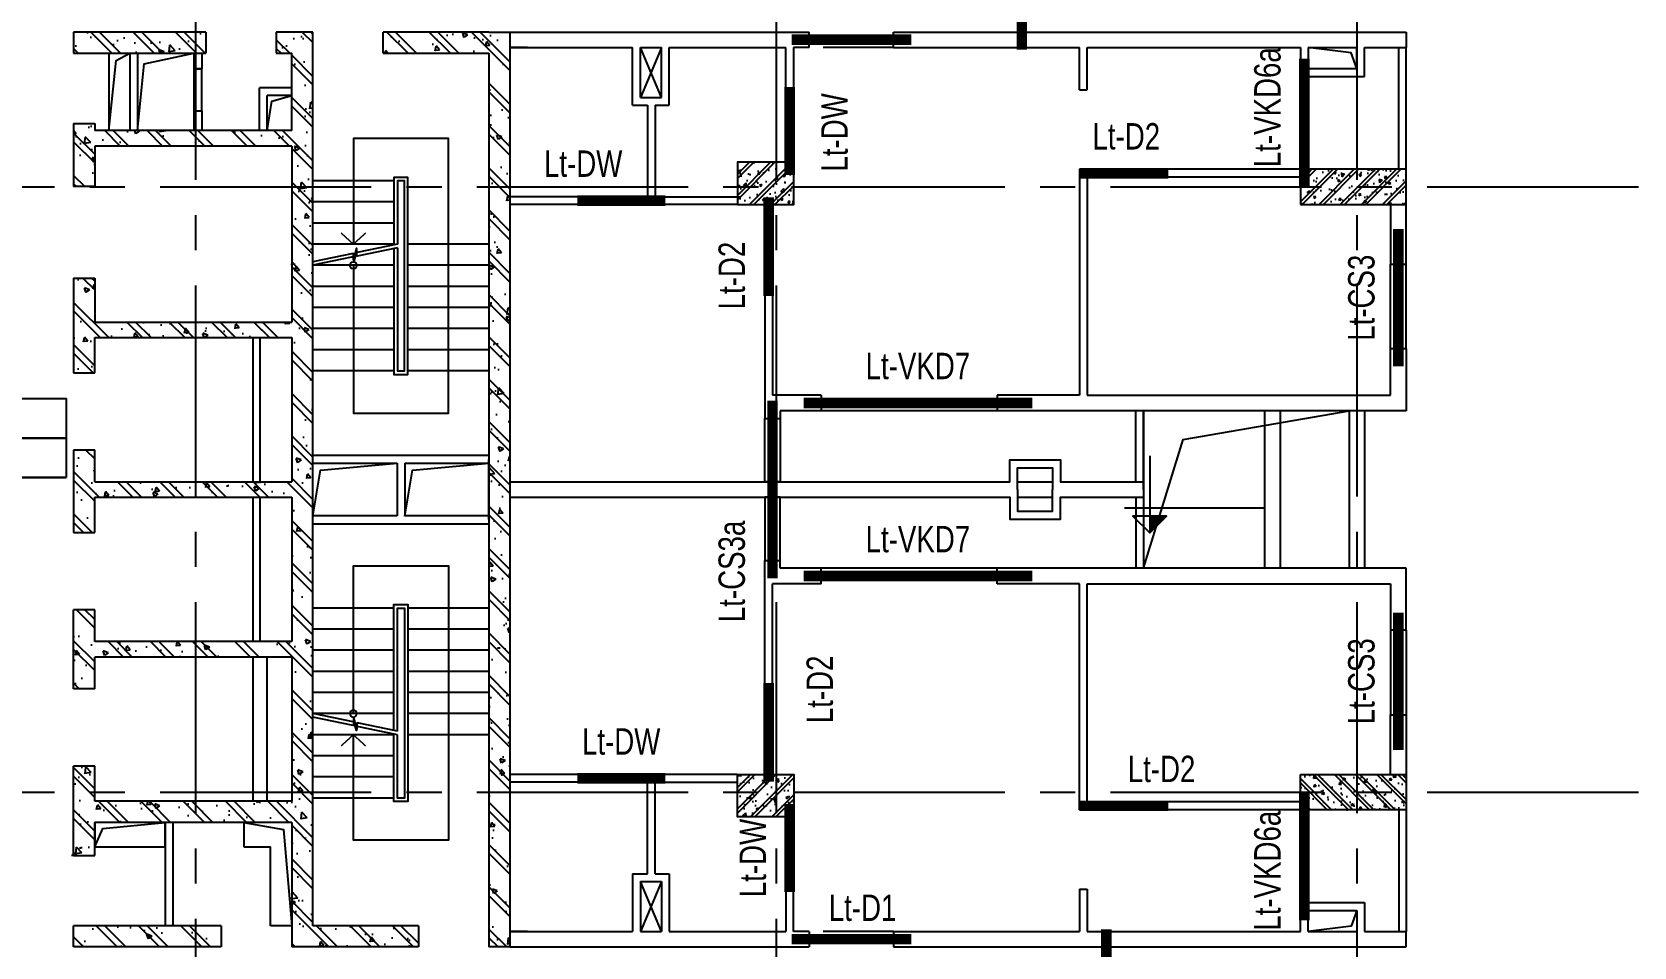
# Model space of a CAD drawing. Header units: millimetres. Extents: x 0 to 132458, y 0 to 365310.
# Drawn here: x 26457 to 49215, y 133147 to 146147 of the extents above; entities that cross this region are included whole.
import ezdxf
from ezdxf.enums import TextEntityAlignment as Align

# ---------------------------------------------------------------- set-up
doc = ezdxf.new("R2010")
doc.units = ezdxf.units.MM
doc.header["$LTSCALE"] = 400
doc.linetypes.add('CENTER2', pattern=[1.125, 0.75, -0.125, 0.125, -0.125])
doc.linetypes.add('HIDDEN', pattern=[0.375, 0.25, -0.125])
doc.layers.get('0').update_dxf_attribs({"lineweight": 5})
for name, color, linetype in [('CDC.01.AXIS', 160, 'CENTER2'), ('CDC.03.BORDER', 3, 'Continuous'), ('CDC.04.HIDDEN', 8, 'HIDDEN'), ('CDC.06.TEXT', 2, 'Continuous'), ('CDC.09.COLUMN', 4, 'Continuous'), ('CDC.10.HATCH', 9, 'Continuous'), ('CDC.11.NOTE', 8, 'Continuous'), ('CDC.12.PILE', 7, 'Continuous'), ('KCS_LANH_TO', 3, 'Continuous')]:
    doc.layers.add(name, color=color, linetype=linetype)
doc.styles.add('KCS_SMTEXT', font='arial.ttf', dxfattribs={"width": 0.7})
pattern_1 = [(50, (900, -1e-10), (358.63009, -31.376067), [37.5, -412.5]), (355, (900, -1e-10), (-69.37567, 376.09607), [30, -330]), (100.4514, (929.9, -2.6), (289.25469, 344.71977), [31.870095, -350.571056]), (46.1842, (900, 100), (533.62052, -82.75951), [56.25, -618.75]), (96.6356, (944.47, 93.1), (467.33135, 487.05894), [47.80514, -525.8565]), (351.1842, (900, 100), (467.33097, 487.0593), [45, -495]), (21, (950, 75), (298.453526, -201.309445), [37.5, -412.5]), (326, (950, 75), (121.657666, 362.57502), [30, -330]), (71.4514, (974.87, 58.22), (420.111314, 161.26525), [31.870095, -350.571056]), (37.5, (900, -1e-10), (6.079928, 166.446927), [0, -326, 0, -335, 0, -331.25]), (7.5, (900, -1e-10), (131.534769, 197.205856), [0, -191, 0, -318.5, 0, -126.25]), (327.5, (788.5, -1e-10), (266.911218, -11.277436), [0, -125, 0, -390, 0, -517.5]), (317.5, (738.5, -1e-10), (291.593085, 50.05249), [0, -162.5, 0, -259, 0, -367.5]), (45, (900, -1e-10), (-150.26019, 150.26019), []), (45, (900, 61.25), (-150.26019, 150.26019), [])]

# ---------------------------------------------------------------- blocks, each defined once
blk = doc.blocks.new('thang t2')
at = {"layer": 'CDC.11.NOTE', "ltscale": 10}
for p, q in [((1150, -1815), (0, -1815)), ((1150, -2115), (0, -2115)), ((1150, -2415), (0, -2415)), ((1150, -2715), (0, -2715)), ((2500, -2715), (1350, -2715)), ((1150, -3015), (0, -3015)), ((2500, -3015), (1350, -3015)), ((1150, -3315), (0, -3315)), ((2500, -3315), (1350, -3315)), ((1150, -3615), (0, -3615)), ((2500, -3615), (1350, -3615)), ((1150, -3915), (0, -3915)), ((2500, -3915), (1350, -3915)), ((1150, -4215), (0, -4215)), ((2500, -4215), (1350, -4215)), ((1150, -4515), (0, -4515)), ((2500, -4515), (1350, -4515))]:
    blk.add_line(p, q, dxfattribs=at)
at = {"layer": 'CDC.11.NOTE', "ltscale": 300}
blk.add_lwpolyline([(575, -3015), (575, -5115), (1925, -5115), (1925, -1215), (575, -1215), (575, -2715)], dxfattribs=at)
at = {"layer": 'CDC.11.NOTE', "ltscale": 10}
for points in [[(1150, -2775.42), (1150, -4565), (1350, -4565), (1350, -1765), (1150, -1765), (1150, -2725.42)], [(1200, -2765), (1200, -4515), (1300, -4515), (1300, -1815), (1200, -1815), (1200, -2715)]]:
    blk.add_lwpolyline(points, dxfattribs=at)
at = {"layer": 'CDC.11.NOTE'}
for points in [[(1200, -2715), (630, -2833.75), (617.5, -2773.75), (582.5, -2906.25), (570, -2846.25), (0, -2965)], [(1200, -2765), (630, -2883.75), (617.5, -2823.75), (582.5, -2956.25), (570, -2896.25), (0, -3015)]]:
    blk.add_lwpolyline(points, dxfattribs=at)
at = {"layer": 'CDC.11.NOTE', "const_width": 20}
blk.add_lwpolyline([(750, -2555), (575, -2715), (400, -2555)], dxfattribs=at)
at = {"layer": 'CDC.11.NOTE'}
blk.add_circle((575, -3015), 50, dxfattribs=at)
blk = doc.blocks.new('thang tc new')
at = {"layer": 'CDC.10.HATCH', "ltscale": 10}
h = blk.add_hatch(dxfattribs=at)
h.set_pattern_fill('BETONG', color=256, scale=100, style=0, pattern_type=2)
h.set_pattern_definition([(130, (5940222.8, 677573.3), (-717.2602, -62.7521), [75, -825]), (185, (5940222.8, 677573.3), (138.7513, 752.1921), [60, -660]), (79.5486, (5940163, 677568.1), (-578.5094, 689.4395), [63.7402, -701.1421]), (133.8158, (5940222.8, 677773.3), (-1067.241, -165.519), [112.5, -1237.5]), (83.3644, (5940133.9, 677759.5), (-934.6627, 974.118), [95.6103, -1051.713]), (188.8158, (5940222.8, 677773.3), (-934.662, 974.1186), [90, -990]), (159, (5940122.8, 677723.3), (-596.907, -402.6189), [75, -825]), (214, (5940122.8, 677723.3), (-243.3153, 725.15), [60, -660]), (108.5486, (5940073.05, 677689.75), (-840.2226, 322.5305), [63.7402, -701.1421]), (142.5, (5940222.8, 677573.3), (-12.15986, 332.89385), [0, -652, 0, -670, 0, -662.5]), (172.5, (5940222.8, 677573.3), (-263.06954, 394.4117), [0, -382, 0, -637, 0, -252.5]), (212.5, (5940445.8, 677573.3), (-533.82244, -22.55487), [0, -250, 0, -780, 0, -1035]), (222.5, (5940545.8, 677573.3), (-583.1862, 100.105), [0, -325, 0, -518, 0, -735]), (135, (5940222.8, 677573.3), (300.5204, 300.5204), []), (135, (5940222.8, 677695.8), (300.5204, 300.5204), [])])
h.paths.add_polyline_path([(5634141, 688259), (5632261, 688259), (5632261, 687959), (5634141, 687959)])
h.paths.add_polyline_path([(5635661, 688259), (5635141, 688259), (5635141, 687959), (5635361, 687959), (5635361, 686859), (5632561, 686859), (5632561, 686959), (5632261, 686959), (5632261, 686064), (5632561, 686064), (5632561, 686639), (5635361, 686639), (5635361, 684139), (5632561, 684139), (5632561, 684764), (5632261, 684764), (5632261, 683419), (5632561, 683419), (5632561, 683919), (5635361, 683919), (5635361, 681869), (5632561, 681869), (5632561, 682319), (5632261, 682319), (5632261, 681149), (5632561, 681149), (5632561, 681649), (5635361, 681649), (5635361, 679599), (5632561, 679599), (5632561, 680049), (5632261, 680049), (5632261, 678929), (5632561, 678929), (5632561, 679379), (5635361, 679379), (5635361, 677329), (5632561, 677329), (5632561, 677829), (5632261, 677829), (5632261, 676559), (5632561, 676559), (5632561, 677029), (5635361, 677029), (5635361, 675566), (5635361, 675260), (5637161, 675260), (5637161, 675560), (5635661, 675560)])
h.paths.add_polyline_path([(5638461, 688259), (5638161, 688259), (5636661, 688259), (5636661, 687959), (5638161, 687959), (5638161, 675260), (5638461, 675260)])
h.paths.add_polyline_path([(5634360, 675559), (5632261, 675559), (5632261, 675260), (5634360, 675260)], flags=17)
blk.add_line((5632561, 683419), (5632561, 683919))
at = {"layer": 'CDC.03.BORDER'}
for p, q in [((5632761, 687959), (5632761, 686859)), ((5633061, 687959), (5633061, 686859)), ((5633171, 687959), (5633171, 686859)), ((5634811, 681869), (5634811, 683919)), ((5634911, 681869), (5634911, 683919)), ((5634811, 679599), (5634811, 681649)), ((5634911, 679599), (5634911, 681649)), ((5634811, 677329), (5634811, 679379)), ((5635011, 677329), (5635011, 679379))]:
    blk.add_line(p, q, dxfattribs=at)
at = {"layer": 'CDC.03.BORDER', "ltscale": 10}
for p, q in [((5633971, 687959), (5633971, 687739)), ((5634081, 687959), (5634081, 687739)), ((5633971, 687739), (5634081, 687739)), ((5635361, 687469), (5634901, 687469)), ((5634901, 686859), (5634901, 687469)), ((5635011, 686859), (5635011, 687359)), ((5635361, 687359), (5635011, 687359)), ((5633971, 687139), (5634081, 687139)), ((5633971, 687139), (5633971, 686859)), ((5634081, 687139), (5634081, 686859)), ((5635661, 682134), (5636856, 682134)), ((5636856, 682134), (5636856, 681384)), ((5636966, 682134), (5638161, 682134)), ((5636966, 682134), (5636966, 681384)), ((5635661, 681274), (5638161, 681274)), ((5633561, 677030), (5633561, 675559)), ((5633671, 677030), (5633671, 675559)), ((5634681, 677029), (5634681, 676680)), ((5634681, 676680), (5635061, 676680)), ((5635061, 675560), (5635061, 676680)), ((5635361, 675560), (5635061, 675560))]:
    blk.add_line(p, q, dxfattribs=at)
at = {"layer": 'CDC.03.BORDER', "ltscale": 70}
blk.add_line((5632261, 676559), (5632231, 676559), dxfattribs=at)
at = {"layer": 'CDC.03.BORDER', "ltscale": 10}
blk.add_lwpolyline([(5634081, 687739), (5633971, 687739), (5633971, 687139), (5634081, 687139)], close=True, dxfattribs=at)
for points in [[(5638161, 682244), (5635661, 682244)], [(5636856, 681384), (5635661, 681384)], [(5638161, 681384), (5636966, 681384)], [(5632561, 676880), (5632561, 676680), (5632861, 676680), (5632861, 676680), (5633561, 676680), (5633561, 677030), (5632561, 677030), (5632561, 676879), (5632562, 676879)]]:
    blk.add_lwpolyline(points, dxfattribs=at)
at = {"layer": 'CDC.09.COLUMN'}
for p, q in [((5632261, 688259), (5632261, 687959)), ((5632261, 686959), (5632261, 686064)), ((5632561, 686959), (5632561, 686859)), ((5635661, 676799), (5635661, 686959)), ((5635361, 686639), (5632561, 686639)), ((5632561, 686639), (5632561, 686064)), ((5635361, 686639), (5635361, 684139)), ((5632561, 686064), (5632261, 686064)), ((5632261, 684764), (5632261, 683419)), ((5632261, 684764), (5632561, 684764)), ((5632561, 684764), (5632561, 684139)), ((5632561, 684139), (5635361, 684139)), ((5632561, 683919), (5635361, 683919)), ((5632561, 683419), (5632561, 683919)), ((5635361, 683919), (5635361, 681869)), ((5632261, 683419), (5632561, 683419)), ((5632561, 682319), (5632261, 682319)), ((5632261, 682319), (5632261, 681149)), ((5632561, 681869), (5632561, 682319)), ((5632561, 681869), (5635361, 681869)), ((5632561, 681649), (5635361, 681649)), ((5632561, 681149), (5632561, 681649)), ((5635361, 681649), (5635361, 679599)), ((5632261, 681149), (5632561, 681149)), ((5632261, 678929), (5632261, 680049)), ((5632561, 680049), (5632261, 680049)), ((5632561, 679599), (5632561, 680049)), ((5635361, 679599), (5632561, 679599)), ((5632561, 678929), (5632561, 679379)), ((5635361, 679379), (5632561, 679379)), ((5635361, 679379), (5635361, 677329)), ((5632561, 678929), (5632261, 678929)), ((5632261, 676559), (5632261, 677829)), ((5632561, 677829), (5632261, 677829)), ((5632561, 677329), (5632561, 677829)), ((5635361, 677329), (5632561, 677329)), ((5632561, 676559), (5632561, 677029)), ((5635361, 677029), (5632561, 677029)), ((5635361, 677029), (5635361, 675566))]:
    blk.add_line(p, q, dxfattribs=at)
at = {"layer": 'CDC.09.COLUMN', "ltscale": 10}
for p, q in [((5634141, 688259), (5632261, 688259)), ((5634141, 688259), (5634141, 687959)), ((5635661, 688259), (5635141, 688259)), ((5635141, 688259), (5635141, 687959)), ((5635661, 675560), (5635661, 688259)), ((5636661, 687959), (5636661, 688259)), ((5636661, 688259), (5636661, 688259)), ((5638161, 688259), (5636661, 688259)), ((5638161, 688259), (5638461, 688259)), ((5638461, 688259), (5638461, 675260)), ((5632261, 687959), (5634141, 687959)), ((5635141, 687959), (5635361, 687959)), ((5635361, 686859), (5635361, 687959)), ((5636661, 687959), (5638161, 687959)), ((5638161, 687959), (5638161, 675260)), ((5632261, 686959), (5632561, 686959)), ((5635361, 686859), (5632561, 686859)), ((5638161, 681334), (5638161, 682185)), ((5632261, 676559), (5632561, 676559)), ((5634360, 675559), (5632261, 675559)), ((5632261, 675260), (5632261, 675559)), ((5634360, 675559), (5634360, 675260)), ((5635361, 675566), (5635361, 675260)), ((5635361, 675566), (5635361, 675566)), ((5637161, 675560), (5635661, 675560)), ((5637161, 675560), (5637161, 675260)), ((5634360, 675260), (5632261, 675260)), ((5637161, 675260), (5635361, 675260)), ((5638461, 675260), (5638161, 675260))]:
    blk.add_line(p, q, dxfattribs=at)
at = {"layer": 'CDC.11.NOTE', "ltscale": 10}
for points in [[(5632761, 686859), (5632866, 687855), (5633061, 687959)], [(5633171, 686859), (5633265, 687809), (5633971, 687959)], [(5635011, 686859), (5635076, 687277), (5635361, 687359)], [(5635661, 681382), (5635769, 682032), (5636856, 682134)], [(5636966, 681382), (5637074, 682032), (5638161, 682134)], [(5632561, 676680), (5632679, 676944), (5633561, 677029)], [(5634681, 677029), (5635243, 676930), (5635361, 675560)]]:
    blk.add_lwpolyline(points, dxfattribs=at)
at = {"layer": 'CDC.11.NOTE'}
blk.add_blockref('thang t2', (5635661, 687960), dxfattribs=at)
at = {"layer": 'CDC.11.NOTE', "xscale": -1, "rotation": 180}
blk.add_blockref('thang t2', (5635661, 675560), dxfattribs=at)
blk = doc.blocks.new('TANG DH')
at = {"layer": 'CDC.10.HATCH'}
h = blk.add_hatch(dxfattribs=at)
h.set_pattern_fill('CHAU-01', color=256, scale=50, style=0, pattern_type=2)
h.set_pattern_definition(pattern_1)
h.paths.add_polyline_path([(1763873, 285800), (1763273, 285800), (1763273, 285450), (1763873, 285450)])
h.paths.add_polyline_path([(1764073, 285800), (1763873, 285800), (1763873, 285450), (1764073, 285450)])
h.paths.add_polyline_path([(1764073, 285450), (1763873, 285450), (1763873, 285200), (1764073, 285200)])
h.paths.add_polyline_path([(1763873, 285450), (1763273, 285450), (1763273, 285200), (1763873, 285200)])
h = blk.add_hatch(dxfattribs=at)
h.set_pattern_fill('CHAU-01', color=256, scale=50, style=0, pattern_type=2)
h.set_pattern_definition([(230, (3511735.72, 555000.72), (-358.63009, 31.376067), [37.5, -412.5]), (175, (3511735.72, 555000.72), (69.37567, -376.09607), [30, -330]), (280.4514, (3511705.83, 555003.34), (-289.25469, -344.71977), [31.870095, -350.571056]), (226.1842, (3511735.7, 554900.7), (-533.62052, 82.75951), [56.25, -618.75]), (276.6356, (3511691.25, 554907.6), (-467.33135, -487.05894), [47.80514, -525.8565]), (171.1842, (3511735.7, 554900.7), (-467.33097, -487.0593), [45, -495]), (201, (3511685.72, 554925.72), (-298.453526, 201.309445), [37.5, -412.5]), (146, (3511685.72, 554925.72), (-121.657666, -362.57502), [30, -330]), (251.4514, (3511660.85, 554942.5), (-420.111314, -161.26525), [31.870095, -350.571056]), (217.5, (3511735.72, 555000.72), (-6.079928, -166.446927), [0, -326, 0, -335, 0, -331.25]), (187.5, (3511735.72, 555000.72), (-131.534769, -197.205856), [0, -191, 0, -318.5, 0, -126.25]), (147.5, (3511847.22, 555000.72), (-266.911218, 11.277436), [0, -125, 0, -390, 0, -517.5]), (137.5, (3511897.22, 555000.72), (-291.593085, -50.05249), [0, -162.5, 0, -259, 0, -367.5]), (225, (3511735.72, 555000.72), (150.26019, -150.26019), []), (225, (3511735.72, 554939.47), (150.26019, -150.26019), [])])
h.paths.add_polyline_path([(1772663, 285201), (1772773, 285201), (1772773, 285450), (1772663, 285450)])
h.paths.add_polyline_path([(1772663, 285450), (1772773, 285450), (1772773, 285700), (1772663, 285700)])
h.paths.add_polyline_path([(1771273, 285450), (1772663, 285450), (1772663, 285700), (1771273, 285700)])
h.paths.add_polyline_path([(1771273, 285201), (1772663, 285201), (1772663, 285450), (1771273, 285450)])
h = blk.add_hatch(dxfattribs=at)
h.set_pattern_fill('CHAU-01', color=256, scale=50, style=0, pattern_type=2)
h.set_pattern_definition(pattern_1)
h.paths.add_polyline_path([(1763873, 276500), (1763273, 276500), (1763273, 276850), (1763873, 276850)])
h.paths.add_polyline_path([(1764073, 276500), (1763873, 276500), (1763873, 276850), (1764073, 276850)])
h.paths.add_polyline_path([(1764073, 276850), (1763873, 276850), (1763873, 277100), (1764073, 277100)])
h.paths.add_polyline_path([(1763873, 276850), (1763273, 276850), (1763273, 277100), (1763873, 277100)])
h = blk.add_hatch(dxfattribs=at)
h.set_pattern_fill('CHAU-01', color=256, scale=50, style=0, pattern_type=2)
h.set_pattern_definition([(130, (3511735.72, 7300), (-358.63009, -31.376067), [37.5, -412.5]), (185, (3511735.72, 7300), (69.37567, 376.09607), [30, -330]), (79.5486, (3511705.83, 7297.4), (-289.25469, 344.71977), [31.870095, -350.571056]), (133.8158, (3511735.7, 7400), (-533.62052, -82.75951), [56.25, -618.75]), (83.3644, (3511691.25, 7393.1), (-467.33135, 487.05894), [47.80514, -525.8565]), (188.8158, (3511735.7, 7400), (-467.33097, 487.0593), [45, -495]), (159, (3511685.72, 7375), (-298.453526, -201.309445), [37.5, -412.5]), (214, (3511685.72, 7375), (-121.657666, 362.57502), [30, -330]), (108.5486, (3511660.85, 7358.22), (-420.111314, 161.26525), [31.870095, -350.571056]), (142.5, (3511735.72, 7300), (-6.079928, 166.446927), [0, -326, 0, -335, 0, -331.25]), (172.5, (3511735.72, 7300), (-131.534769, 197.205856), [0, -191, 0, -318.5, 0, -126.25]), (212.5, (3511847.22, 7300), (-266.911218, -11.277436), [0, -125, 0, -390, 0, -517.5]), (222.5, (3511897.22, 7300), (-291.593085, 50.05249), [0, -162.5, 0, -259, 0, -367.5]), (135, (3511735.72, 7300), (150.26019, 150.26019), []), (135, (3511735.72, 7361.25), (150.26019, 150.26019), [])])
h.paths.add_polyline_path([(1772663, 277100), (1772773, 277100), (1772773, 276850), (1772663, 276850)])
h.paths.add_polyline_path([(1772663, 276850), (1772773, 276850), (1772773, 276600), (1772663, 276600)])
h.paths.add_polyline_path([(1771273, 276850), (1772663, 276850), (1772663, 276600), (1771273, 276600)])
h.paths.add_polyline_path([(1771273, 277100), (1772663, 277100), (1772663, 276850), (1771273, 276850)])
at = {"layer": 'CDC.09.COLUMN', "ltscale": 2000}
for points in [[(1764073, 285800), (1763273, 285800), (1763273, 285200), (1764073, 285200)], [(1771273, 285200), (1772773, 285200), (1772773, 285700), (1771273, 285700)], [(1764073, 276500), (1763273, 276500), (1763273, 277100), (1764073, 277100)], [(1771273, 277100), (1772773, 277100), (1772773, 276600), (1771273, 276600)]]:
    blk.add_lwpolyline(points, close=True, dxfattribs=at)
blk = doc.blocks.new('cot dh')
at = {"layer": 'CDC.01.AXIS'}
blk.add_hatch(color=256, dxfattribs=at).paths.add_polyline_path([(5415882, 568534), (5415882, 568329), (5416246, 568534)])
at = {"layer": 'CDC.03.BORDER'}
for p, q in [((5415882, 569202), (5415882, 568534)), ((5415512, 568641), (5417919, 568641)), ((5415882, 568534), (5415518, 568534)), ((5415518, 568534), (5415882, 568329)), ((5415882, 568534), (5416246, 568534)), ((5415882, 568329), (5416246, 568534)), ((5415882, 568534), (5415882, 568329)), ((5415512, 568329), (5416250, 568329))]:
    blk.add_line(p, q, dxfattribs=at)
for points in [[(5417919, 569202), (5415882, 569202), (5415882, 569764), (5417919, 569764)], [(5417919, 568641), (5415882, 568641), (5415882, 569202), (5417919, 569202)]]:
    blk.add_lwpolyline(points, close=True, dxfattribs=at)
blk = doc.blocks.new('fac')
at = {"ltscale": 10}
blk.add_lwpolyline([(5403900, 783951), (5403680, 783951), (5403680, 784851), (5403900, 784851)], close=True, dxfattribs=at)
at = {"layer": 'CDC.03.BORDER', "ltscale": 10}
for p, q in [((5400060, 790341), (5404310, 790341)), ((5404310, 790121), (5404310, 790341)), ((5404310, 790121), (5404310, 790341)), ((5405510, 790341), (5412790, 790341)), ((5405510, 790121), (5405510, 790341)), ((5412790, 790341), (5412790, 790121)), ((5400060, 790121), (5401803, 790121)), ((5400060, 790121), (5400310, 790121)), ((5400310, 790121), (5400060, 790121)), ((5401803, 789301), (5401803, 790121)), ((5401913, 790121), (5402213, 790121)), ((5401913, 790121), (5402213, 790121)), ((5401913, 789411), (5401913, 790121)), ((5402213, 789411), (5402213, 790121)), ((5402323, 790121), (5403340, 790121)), ((5402323, 790121), (5403980, 790121)), ((5402323, 789301), (5402323, 790121)), ((5403980, 789311), (5403980, 790121)), ((5403980, 789531), (5403980, 790121)), ((5404310, 790121), (5404090, 790121)), ((5404090, 790121), (5404090, 789311)), ((5405510, 790121), (5405890, 790121)), ((5405510, 790121), (5408150, 790121)), ((5408150, 789521), (5408150, 790121)), ((5408150, 789521), (5408150, 790121)), ((5408260, 790121), (5411290, 790121)), ((5408260, 790121), (5408441, 790121)), ((5408260, 789521), (5408260, 790121)), ((5411290, 790121), (5411290, 789711)), ((5411400, 790121), (5412090, 790121)), ((5411400, 790121), (5411400, 789821)), ((5412090, 789821), (5412090, 790121)), ((5412200, 790121), (5412790, 790121)), ((5412200, 789711), (5412200, 790121)), ((5401913, 789411), (5401913, 789721)), ((5411290, 789711), (5412200, 789711)), ((5411400, 789821), (5412090, 789821)), ((5408150, 789521), (5408260, 789521)), ((5401803, 789301), (5402015, 789301)), ((5401913, 789411), (5402213, 789411)), ((5402015, 789301), (5402015, 787891)), ((5402125, 789301), (5402323, 789301)), ((5402125, 789301), (5402125, 788001)), ((5403980, 789311), (5404090, 789311)), ((5408261, 788391), (5408150, 788391)), ((5408150, 788391), (5408150, 785181)), ((5408261, 788273), (5408261, 788391)), ((5411290, 788391), (5409161, 788391)), ((5409161, 788281), (5409161, 788391)), ((5408260, 788281), (5408260, 785181)), ((5411290, 788281), (5409161, 788281)), ((5401265, 788001), (5400060, 788001)), ((5401265, 787891), (5400060, 787891)), ((5401265, 788001), (5401265, 787891)), ((5403290, 787891), (5402015, 787891)), ((5402125, 788001), (5403290, 788001)), ((5412570, 787891), (5412570, 787041)), ((5412790, 787041), (5412790, 787891)), ((5412570, 787041), (5412790, 787041)), ((5412570, 787041), (5412790, 787041)), ((5403680, 786841), (5403680, 784851)), ((5403680, 786841), (5403790, 786841)), ((5403790, 786841), (5403790, 785181)), ((5412570, 785181), (5412570, 785841)), ((5412790, 785841), (5412570, 785841)), ((5412790, 785841), (5412790, 784961)), ((5403900, 785181), (5403790, 785181)), ((5404480, 785181), (5403790, 785181)), ((5404480, 785181), (5404480, 784961)), ((5406980, 785181), (5406980, 784961)), ((5408150, 785181), (5406980, 785181)), ((5408260, 785181), (5412570, 785181)), ((5403900, 784961), (5403900, 784851)), ((5404480, 784961), (5403900, 784961)), ((5412790, 784961), (5406980, 784961)), ((5408950, 783951), (5408950, 784961)), ((5409060, 783951), (5409060, 784961)), ((5403680, 784851), (5403900, 784851)), ((5407270, 783951), (5407770, 783951)), ((5409060, 783841), (5409060, 783951))]:
    blk.add_line(p, q, dxfattribs=at)
at = {"layer": 'CDC.03.BORDER'}
for p, q in [((5412690, 788391), (5412690, 790121)), ((5412790, 788391), (5412790, 790121))]:
    blk.add_line(p, q, dxfattribs=at)
at = {"layer": 'CDC.03.BORDER', "ltscale": 10}
for points in [[(5403980, 788561), (5404090, 788561), (5404090, 788391), (5403980, 788391)], [(5403680, 787741), (5403790, 787741), (5403790, 787891), (5403680, 787891)], [(5403900, 783951), (5403680, 783951), (5403680, 784851), (5403900, 784851)]]:
    blk.add_lwpolyline(points, close=True, dxfattribs=at)
for points in [[(5400060, 783951), (5407160, 783951), (5407160, 784261), (5407880, 784261), (5407880, 783951), (5409060, 783951)], [(5407270, 783841), (5407270, 784151), (5407770, 784151), (5407770, 783841)]]:
    blk.add_lwpolyline(points, dxfattribs=at)
at = {"layer": 'CDC.04.HIDDEN', "ltscale": 10}
for p, q in [((5402213, 790121), (5401913, 789411)), ((5402213, 789411), (5401913, 790121)), ((5405510, 790121), (5404310, 790121))]:
    blk.add_line(p, q, dxfattribs=at)
at = {"layer": 'CDC.10.HATCH', "ltscale": 10}
for p, q in [((5411400, 788391), (5411400, 788391)), ((5406980, 784961), (5404480, 784961))]:
    blk.add_line(p, q, dxfattribs=at)
blk.add_lwpolyline([(5412090, 789821), (5412012, 790048), (5411400, 790121)], dxfattribs=at)
blk.add_lwpolyline([(5403790, 784851), (5403745, 784851), (5403745, 783951), (5403790, 783951)], close=True, dxfattribs=at)
at = {"layer": 'CDC.12.PILE'}
for p, q in [((5412570, 785841), (5412570, 787041)), ((5412620, 785841), (5412620, 787041)), ((5412740, 785841), (5412740, 787041)), ((5412790, 785841), (5412790, 787041))]:
    blk.add_line(p, q, dxfattribs=at)

msp = doc.modelspace()

# ---------------------------------------------------------------- hatches: boundary and pattern name
at = {"layer": 'CDC.10.HATCH'}
msp.add_hatch(color=256, dxfattribs=at).paths.add_polyline_path([(42573.4, 139267.8), (42335.3, 139267.8), (42335.3, 139029.7)])

# ---------------------------------------------------------------- linework, layer by layer
at = {"layer": 'CDC.01.AXIS', "ltscale": 10}
for p, q in [((28776.8, 160547.2), (28776.8, 116747.2)), ((37026.8, 160547.2), (37026.8, 116747.2)), ((45276.8, 160547.2), (45276.8, 116747.2)), ((10276.8, 143947.2), (104277.1, 143947.2)), ((10276.8, 135347.2), (104277.1, 135347.2))]:
    msp.add_line(p, q, dxfattribs=at)
at = {"layer": 'CDC.03.BORDER', "ltscale": 10}
for p, q in [((43966.9, 140767.1), (43966.9, 138527.2)), ((44186.9, 140767.1), (44186.9, 138527.2)), ((45166.6, 140767.1), (45166.6, 138527.2)), ((45386.6, 140767.1), (45386.6, 138527.2))]:
    msp.add_line(p, q, dxfattribs=at)
at = {"layer": 'CDC.11.NOTE', "ltscale": 10}
msp.add_lwpolyline([(45166.6, 140767.1), (42246.2, 140767.1), (42246.5, 138587.2), (42246.5, 138527.2), (42810.2, 140357.9)], close=True, dxfattribs=at)
at = {"layer": 'CDC.11.NOTE'}
for points in [[(42335.3, 140125.5), (42335.3, 139029.7), (42573.4, 139267.8), (42097.2, 139267.8), (42335.3, 139029.7)], [(41978.2, 139386.8), (43963.7, 139386.8)]]:
    msp.add_lwpolyline(points, dxfattribs=at)
at = {"layer": 'KCS_LANH_TO', "color": 2, "linetype": 'ByBlock', "ltscale": 10, "const_width": 150}
for points in [[(40518.7, 145897.2), (40518.7, 148397.1)], [(37246.5, 146037.2), (38946.5, 146037.2)], [(45866.6, 143347.2), (45866.6, 141397.1)], [(36976.7, 138387.2), (36976.7, 140907.2)], [(37416.7, 140877.2), (40666.6, 140877.2)], [(37416.7, 138417.2), (40666.6, 138417.2)], [(45866.6, 137897.2), (45866.6, 135947.2)], [(41718.4, 130897.2), (41718.4, 133397.2)], [(37246.5, 133257.2), (38946.5, 133257.2)]]:
    msp.add_lwpolyline(points, dxfattribs=at)
at = {"layer": 'KCS_LANH_TO', "color": 1, "linetype": 'ByBlock', "ltscale": 10, "const_width": 150}
for points in [[(44531.3, 143947.2), (44531.3, 145767.2)], [(37221.5, 145367.2), (37221.5, 144117.2)], [(41337.2, 144140.6), (42598.2, 144140.6)], [(36921.7, 143797.2), (36921.7, 142397.2)], [(34201.5, 143752.2), (35451.5, 143752.2)], [(36921.7, 135497.2), (36921.6, 136897.2)], [(34201.5, 135542.2), (35451.5, 135542.2)], [(44531.3, 135347.2), (44531.3, 133527.2)], [(37221.5, 135177.2), (37221.5, 133927.2)], [(41337.4, 135152.1), (42598.4, 135152.1)]]:
    msp.add_lwpolyline(points, dxfattribs=at)

# ---------------------------------------------------------------- block references
at = {"layer": 'CDC.09.COLUMN'}
for name, p in [('TANG DH', (-1726796, -141503.2)), ('thang tc new', (-5605214.4, -542112.4))]:
    msp.add_blockref(name, p, dxfattribs=at)
at = {"layer": 'CDC.10.HATCH'}
msp.add_blockref('fac', (-5366813.7, -644194.1), dxfattribs=at)
at = {"layer": 'CDC.10.HATCH', "xscale": -1, "rotation": 180}
msp.add_blockref('fac', (-5366813.7, 923488.5), dxfattribs=at)
at = {"layer": 'CDC.11.NOTE'}
msp.add_blockref('cot dh', (-5390978.5, -428825.5), dxfattribs=at)

# ---------------------------------------------------------------- texts
at = {"layer": 'CDC.06.TEXT', "ltscale": 10, "style": 'KCS_SMTEXT', "width": 0.75}
for s, rotation, p in [('Lt-VKD6a', 90, (44193.8, 145079.2)), ('Lt-DW', 90, (38044.2, 144720.6)), ('Lt-D2', 90, (36584.2, 142687.2)), ('Lt-CS3', 89.99995, (45529.1, 142372.1)), ('Lt-VKD7', 360, (39041.7, 141214.7)), ('Lt-CS3a', 90, (36584.2, 138483.3)), ('Lt-CS3', 90.00005, (45529.1, 136922.2)), ('Lt-D2', 90, (37834.2, 136807.2)), ('Lt-DW', 89.99717, (36884, 134410.8)), ('Lt-VKD6a', 90, (44193.8, 134230.6))]:
    msp.add_text(s, height=375, rotation=rotation, dxfattribs=at).set_placement(p, align=Align.CENTER)
for s, p in [('Lt-D2', (42002.6, 144478.1)), ('Lt-DW', (34286.5, 144089.7)), ('Lt-VKD7', (39041.7, 138754.7)), ('Lt-DW', (34826.5, 135879.7)), ('Lt-D2', (42502.9, 135489.6)), ('Lt-D1', (38256, 133517))]:
    msp.add_text(s, height=375, dxfattribs=at).set_placement(p, align=Align.CENTER)

doc.saveas('drawing.dxf')
